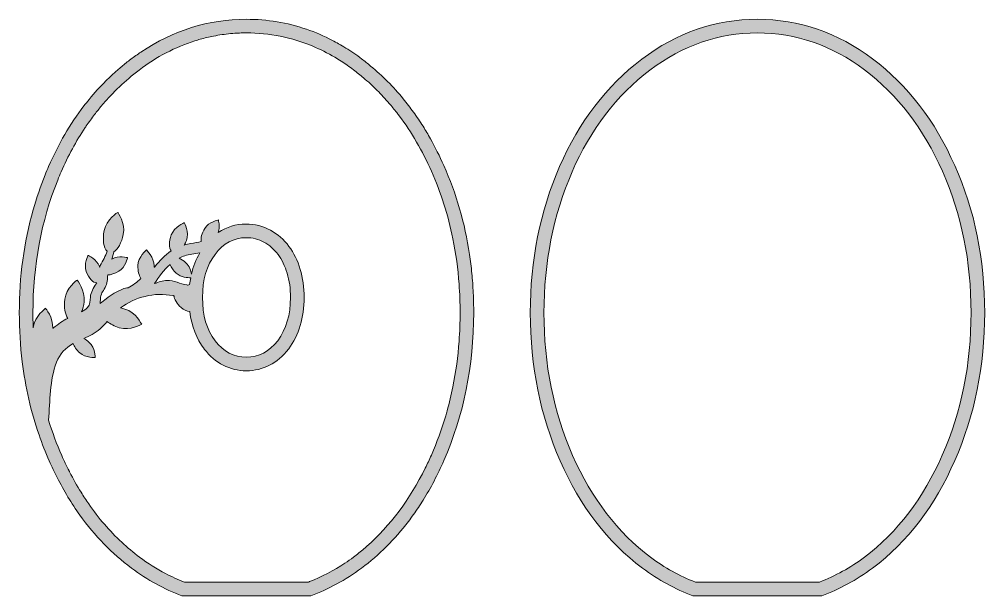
# Model space of a CAD drawing. Header units: millimetres. Extents: x 124 to 784, y -290 to -30.
# Drawn here: x 453.9 to 666.5, y -290.3 to -163.3 of the extents above; entities that cross this region are included whole.
import ezdxf

# ---------------------------------------------------------------- set-up
doc = ezdxf.new("R2010")
doc.units = ezdxf.units.MM
doc.header["$MEASUREMENT"] = 0
doc.layers.add('Layer 3', color=7, linetype='Continuous')
doc.layers.add('Layer2', color=7, linetype='Continuous')

msp = doc.modelspace()

# ---------------------------------------------------------------- hatches: boundary and pattern name
at = {"layer": 'Layer 3'}
h = msp.add_hatch(color=1, dxfattribs=at)
h.dxf.hatch_style = 2
edge = h.paths.add_edge_path()
edge.add_spline(control_points=[(553.98, -225.78), (553.96, -225.05), (553.93, -224.33), (553.9, -223.61), (553.83, -222.16), (553.73, -220.73), (553.59, -219.32), (553.45, -217.91), (553.28, -216.51), (553.08, -215.13), (552.05, -208.23), (550.16, -201.71), (547.42, -195.57), (546.5, -193.5), (545.51, -191.52), (544.45, -189.63), (543.93, -188.7), (543.4, -187.79), (542.85, -186.91), (542.51, -186.38), (542.16, -185.85), (541.81, -185.32), (541.11, -184.28), (540.38, -183.27), (539.63, -182.29), (539.25, -181.8), (538.87, -181.32), (538.48, -180.84), (536.3, -178.19), (533.9, -175.79), (531.3, -173.63), (530.65, -173.09), (530, -172.56), (529.32, -172.05), (528.17, -171.18), (527.01, -170.39), (525.83, -169.66), (525.3, -169.33), (524.77, -169.02), (524.24, -168.71), (523.79, -168.46), (523.33, -168.21), (522.87, -167.97), (521.02, -167), (519.12, -166.17), (517.19, -165.51), (512.95, -164.06), (508.54, -163.33), (503.93, -163.33), (495.6, -163.33), (487.86, -165.74), (480.71, -170.55), (479.96, -171.05), (479.22, -171.57), (478.48, -172.13), (478.13, -172.4), (477.79, -172.67), (477.44, -172.94), (476.79, -173.46), (476.14, -174), (475.52, -174.55), (474.65, -175.31), (473.8, -176.09), (472.99, -176.91), (471.69, -178.19), (470.46, -179.55), (469.29, -180.98), (468.9, -181.46), (468.51, -181.94), (468.14, -182.43), (465.12, -186.37), (462.54, -190.8), (460.38, -195.74), (460.11, -196.36), (459.85, -196.99), (459.6, -197.62), (458.59, -200.14), (457.72, -202.7), (456.98, -205.32), (454.94, -212.51), (453.92, -220.06), (453.92, -227.98), (453.92, -231.66), (454.14, -235.26), (454.57, -238.77), (455.25, -244.38), (456.49, -249.76), (458.27, -254.92), (458.94, -256.86), (459.69, -258.76), (460.51, -260.63), (461.07, -261.89), (461.64, -263.11), (462.25, -264.29), (463.76, -267.26), (465.43, -270.02), (467.25, -272.56), (470.53, -277.14), (474.32, -281.03), (478.61, -284.24), (482.16, -286.89), (485.87, -288.9), (489.73, -290.33), (489.73, -290.33), (518.15, -290.33), (518.15, -290.33), (522.02, -288.9), (525.75, -286.89), (529.32, -284.24), (533.18, -281.33), (536.61, -277.91), (539.63, -273.96), (540.38, -272.97), (541.11, -271.95), (541.81, -270.9), (542.16, -270.37), (542.51, -269.84), (542.85, -269.3), (544.53, -266.59), (546.06, -263.67), (547.42, -260.55), (551.81, -250.57), (554, -239.71), (554, -227.98), (554, -227.24), (553.99, -226.51), (553.98, -225.78)], knot_values=[0, 0, 0, 0, 1, 1, 1, 2, 2, 2, 3, 3, 3, 4, 4, 4, 5, 5, 5, 6, 6, 6, 7, 7, 7, 8, 8, 8, 9, 9, 9, 10, 10, 10, 11, 11, 11, 12, 12, 12, 13, 13, 13, 14, 14, 14, 15, 15, 15, 16, 16, 16, 17, 17, 17, 18, 18, 18, 19, 19, 19, 20, 20, 20, 21, 21, 21, 22, 22, 22, 23, 23, 23, 24, 24, 24, 25, 25, 25, 26, 26, 26, 27, 27, 27, 28, 28, 28, 29, 29, 29, 30, 30, 30, 31, 31, 31, 32, 32, 32, 33, 33, 33, 34, 34, 34, 35, 35, 35, 36, 36, 36, 37, 37, 37, 38, 38, 38, 39, 39, 39, 40, 40, 40, 41, 41, 41, 42, 42, 42, 42], degree=3, periodic=1)
edge = h.paths.add_edge_path()
edge.add_spline(control_points=[(550.78, -234.24), (550.53, -237.67), (550.07, -241.03), (549.41, -244.3), (549.05, -246.09), (548.62, -247.85), (548.14, -249.59), (548.04, -249.95), (547.94, -250.31), (547.83, -250.68), (546.95, -253.65), (545.9, -256.54), (544.67, -259.35), (544.24, -260.33), (543.79, -261.28), (543.33, -262.22), (539.95, -269.09), (535.63, -274.87), (530.44, -279.45), (530.35, -279.53), (530.26, -279.61), (530.17, -279.69), (530.07, -279.78), (529.96, -279.87), (529.85, -279.96), (529.09, -280.61), (528.32, -281.24), (527.52, -281.84), (526.91, -282.3), (526.28, -282.73), (525.64, -283.15), (523.15, -284.8), (520.54, -286.17), (517.85, -287.23), (517.77, -287.26), (517.69, -287.3), (517.61, -287.33), (517.61, -287.33), (490.28, -287.33), (490.28, -287.33), (488.87, -286.79), (487.49, -286.15), (486.13, -285.44), (484.16, -284.41), (482.24, -283.21), (480.4, -281.84), (479.04, -280.82), (477.73, -279.72), (476.47, -278.55), (473.81, -276.07), (471.39, -273.25), (469.2, -270.1), (468.63, -269.27), (468.07, -268.42), (467.53, -267.55), (466.64, -266.12), (465.79, -264.62), (465, -263.07), (464.97, -263.01), (464.94, -262.96), (464.91, -262.9), (464.9, -262.88), (464.89, -262.86), (464.88, -262.84), (464.31, -261.73), (463.77, -260.59), (463.26, -259.43), (462.14, -256.9), (461.19, -254.29), (460.37, -251.62), (460.72, -247.48), (460.6, -242.8), (462.11, -238.91), (462.84, -237.02), (464.08, -235.7), (465.79, -234.75), (465.99, -235.4), (466.49, -236.16), (467.23, -236.83), (468.53, -238.01), (470.64, -237.82), (470.64, -237.82), (470.64, -237.82), (470.63, -235.7), (469.33, -234.52), (468.93, -234.16), (468.52, -233.88), (468.11, -233.66), (469.39, -233.09), (470.64, -232.49), (471.71, -231.54), (472.27, -231.04), (472.77, -230.49), (473.27, -229.92), (473.93, -230.46), (474.86, -230.95), (475.94, -231.28), (478.32, -232.01), (480.88, -230.53), (480.88, -230.53), (480.88, -230.53), (479.58, -227.89), (477.19, -227.16), (476.87, -227.06), (476.55, -226.99), (476.23, -226.93), (477.84, -225.71), (479.66, -224.86), (481.61, -224.37), (483.62, -223.87), (485.76, -223.82), (487.8, -224.22), (487.87, -224.23), (487.94, -224.24), (488.02, -224.26), (488.05, -224.99), (488.61, -225.99), (489.55, -226.85), (490.12, -227.36), (490.84, -227.61), (491.47, -227.74), (491.87, -230.96), (492.93, -233.72), (494.64, -235.96), (494.64, -235.96), (494.65, -235.98), (494.65, -235.98), (494.65, -235.98), (494.66, -235.99), (494.66, -235.99), (497.09, -239.12), (500.29, -240.77), (503.93, -240.77), (507.57, -240.77), (510.78, -239.12), (513.21, -235.99), (513.21, -235.99), (513.23, -235.96), (513.23, -235.96), (513.23, -235.96), (513.25, -235.94), (513.25, -235.94), (515.51, -232.9), (516.65, -229.09), (516.65, -224.61), (516.65, -222.4), (516.36, -220.33), (515.79, -218.43), (515.2, -216.49), (514.37, -214.79), (513.31, -213.36), (512.2, -211.86), (510.82, -210.66), (509.23, -209.8), (507.58, -208.9), (505.77, -208.45), (503.87, -208.45), (501.63, -208.45), (499.56, -209.09), (497.75, -210.32), (498.16, -208.97), (497.76, -207.55), (497.76, -207.55), (497.76, -207.55), (495.69, -207.93), (494.76, -209.43), (494.11, -210.47), (493.84, -211.55), (493.98, -212.27), (493.27, -212.47), (492.53, -212.6), (491.65, -212.74), (491.18, -212.82), (490.72, -212.93), (490.26, -213.06), (490.44, -212.76), (490.59, -212.42), (490.73, -212.06), (491.4, -210.25), (490.27, -208.17), (490.27, -208.17), (490.27, -208.17), (488.05, -209.02), (487.39, -210.83), (486.84, -212.29), (486.88, -213.71), (487.4, -214.38), (485.96, -215.32), (484.78, -216.53), (483.78, -217.89), (483.71, -217.91), (483.65, -217.94), (483.59, -217.97), (483.59, -217.87), (483.6, -217.78), (483.6, -217.68), (483.65, -215.75), (481.91, -214.14), (481.91, -214.14), (481.91, -214.14), (480.09, -215.66), (480.04, -217.59), (480.01, -218.75), (480.27, -219.78), (480.7, -220.43), (479.88, -221.25), (478.93, -221.94), (477.89, -222.46), (477.49, -222.53), (477.08, -222.63), (476.67, -222.78), (475.36, -223.26), (474.18, -224.05), (473.08, -224.89), (472.63, -225.23), (472.19, -225.58), (471.75, -225.93), (471.77, -225.62), (471.76, -225.31), (471.78, -224.99), (471.84, -223.82), (472.3, -223.37), (472.82, -222.42), (473.31, -221.52), (473.33, -220.58), (473.39, -219.64), (474.07, -219.65), (474.97, -219.38), (475.84, -218.85), (477.35, -217.94), (477.76, -215.87), (477.76, -215.87), (477.76, -215.87), (475.79, -215.3), (474.29, -216.15), (474.48, -215.62), (474.62, -215.1), (474.71, -214.56), (475.61, -214.05), (476.46, -212.57), (476.83, -210.72), (477.32, -208.27), (475.6, -205.87), (475.6, -205.87), (475.6, -205.87), (473.09, -207.44), (472.61, -209.88), (472.21, -211.88), (472.5, -213.7), (473.26, -214.42), (472.94, -215.55), (472.32, -216.45), (471.75, -217.61), (471.71, -217.71), (471.67, -217.81), (471.63, -217.91), (471.62, -217.88), (471.61, -217.85), (471.6, -217.82), (471.01, -216.17), (469.06, -215.35), (469.06, -215.35), (469.06, -215.35), (468.07, -217.22), (468.67, -218.88), (469.21, -220.38), (470.2, -221.43), (470.98, -221.39), (470.95, -221.45), (470.91, -221.52), (470.87, -221.58), (470.24, -222.58), (469.67, -223.34), (469.58, -224.55), (469.51, -225.43), (469.59, -226.11), (468.97, -226.83), (468.63, -227.23), (468.11, -227.52), (467.62, -227.79), (467.89, -227.15), (468.1, -226.39), (468.2, -225.57), (468.52, -223.09), (466.64, -220.81), (466.64, -220.81), (466.64, -220.81), (464.25, -222.55), (463.93, -225.02), (463.7, -226.81), (464.01, -228.41), (464.64, -229.22), (463.44, -229.68), (462.53, -230.55), (461.46, -231.31), (461.4, -231.34), (461.35, -231.38), (461.3, -231.41), (461.41, -229.07), (459.71, -227), (459.71, -227), (459.71, -227), (457.31, -228.73), (457, -231.21), (457, -231.23), (456.99, -231.26), (456.99, -231.29), (456.98, -230.89), (456.96, -230.49), (456.95, -230.09), (456.93, -229.39), (456.92, -228.69), (456.92, -227.98), (456.92, -217.62), (458.76, -207.79), (462.38, -198.74), (462.63, -198.13), (462.88, -197.53), (463.13, -196.94), (464.66, -193.43), (466.43, -190.18), (468.43, -187.19), (468.51, -187.07), (468.59, -186.95), (468.68, -186.83), (469.27, -185.97), (469.87, -185.12), (470.5, -184.3), (471, -183.65), (471.51, -183.02), (472.03, -182.4), (472.67, -181.63), (473.33, -180.89), (474.01, -180.16), (475.29, -178.81), (476.64, -177.53), (478.04, -176.34), (478.77, -175.71), (479.52, -175.1), (480.29, -174.52), (484.18, -171.58), (488.29, -169.44), (492.58, -168.08), (492.98, -167.95), (493.38, -167.83), (493.78, -167.72), (494.75, -167.45), (495.72, -167.22), (496.71, -167.02), (497.94, -166.79), (499.19, -166.61), (500.45, -166.49), (501.1, -166.43), (501.75, -166.39), (502.41, -166.36), (502.92, -166.34), (503.42, -166.33), (503.93, -166.33), (509.02, -166.33), (513.91, -167.32), (518.55, -169.26), (520.2, -169.95), (521.82, -170.76), (523.41, -171.7), (523.88, -171.97), (524.34, -172.25), (524.8, -172.55), (525.71, -173.14), (526.62, -173.77), (527.51, -174.44), (528.28, -175.02), (529.02, -175.62), (529.74, -176.24), (530.75, -177.09), (531.74, -177.99), (532.68, -178.93), (532.71, -178.95), (532.73, -178.98), (532.75, -179), (533.66, -179.91), (534.54, -180.86), (535.38, -181.85), (535.95, -182.5), (536.5, -183.18), (537.04, -183.87), (537.23, -184.11), (537.41, -184.35), (537.6, -184.6), (540.33, -188.23), (542.69, -192.3), (544.68, -196.8), (546.78, -201.49), (548.36, -206.46), (549.41, -211.67), (550.07, -214.92), (550.53, -218.27), (550.78, -221.71), (550.93, -223.77), (551, -225.86), (551, -227.98), (551, -230.09), (550.93, -232.18), (550.78, -234.24)], knot_values=[0, 0, 0, 0, 1, 1, 1, 2, 2, 2, 3, 3, 3, 4, 4, 4, 5, 5, 5, 6, 6, 6, 7, 7, 7, 8, 8, 8, 9, 9, 9, 10, 10, 10, 11, 11, 11, 12, 12, 12, 13, 13, 13, 14, 14, 14, 15, 15, 15, 16, 16, 16, 17, 17, 17, 18, 18, 18, 19, 19, 19, 20, 20, 20, 21, 21, 21, 22, 22, 22, 23, 23, 23, 24, 24, 24, 25, 25, 25, 26, 26, 26, 27, 27, 27, 28, 28, 28, 29, 29, 29, 30, 30, 30, 31, 31, 31, 32, 32, 32, 33, 33, 33, 34, 34, 34, 35, 35, 35, 36, 36, 36, 37, 37, 37, 38, 38, 38, 39, 39, 39, 40, 40, 40, 41, 41, 41, 42, 42, 42, 43, 43, 43, 44, 44, 44, 45, 45, 45, 46, 46, 46, 47, 47, 47, 48, 48, 48, 49, 49, 49, 50, 50, 50, 51, 51, 51, 52, 52, 52, 53, 53, 53, 54, 54, 54, 55, 55, 55, 56, 56, 56, 57, 57, 57, 58, 58, 58, 59, 59, 59, 60, 60, 60, 61, 61, 61, 62, 62, 62, 63, 63, 63, 64, 64, 64, 65, 65, 65, 66, 66, 66, 67, 67, 67, 68, 68, 68, 69, 69, 69, 70, 70, 70, 71, 71, 71, 72, 72, 72, 73, 73, 73, 74, 74, 74, 75, 75, 75, 76, 76, 76, 77, 77, 77, 78, 78, 78, 79, 79, 79, 80, 80, 80, 81, 81, 81, 82, 82, 82, 83, 83, 83, 84, 84, 84, 85, 85, 85, 86, 86, 86, 87, 87, 87, 88, 88, 88, 89, 89, 89, 90, 90, 90, 91, 91, 91, 92, 92, 92, 93, 93, 93, 94, 94, 94, 95, 95, 95, 96, 96, 96, 97, 97, 97, 98, 98, 98, 99, 99, 99, 100, 100, 100, 101, 101, 101, 102, 102, 102, 103, 103, 103, 104, 104, 104, 105, 105, 105, 106, 106, 106, 107, 107, 107, 108, 108, 108, 109, 109, 109, 110, 110, 110, 111, 111, 111, 112, 112, 112, 113, 113, 113, 114, 114, 114, 115, 115, 115, 116, 116, 116, 117, 117, 117, 118, 118, 118, 119, 119, 119, 120, 120, 120, 121, 121, 121, 122, 122, 122, 123, 123, 123, 124, 124, 124, 125, 125, 125, 126, 126, 126, 127, 127, 127, 128, 128, 128, 129, 129, 129, 130, 130, 130, 131, 131, 131, 132, 132, 132, 133, 133, 133, 134, 134, 134, 134], degree=3, periodic=1)
edge = h.paths.add_edge_path()
edge.add_spline(control_points=[(491.83, -219.51), (491.71, -218.79), (491.4, -217.69), (490.59, -216.96), (490.11, -216.52), (489.6, -216.19), (489.12, -215.97), (489.52, -215.75), (489.95, -215.56), (490.39, -215.41), (491.31, -215.09), (492.5, -215), (493.66, -214.82), (492.83, -216.23), (492.23, -217.8), (491.83, -219.51)], knot_values=[0, 0, 0, 0, 1, 1, 1, 2, 2, 2, 3, 3, 3, 4, 4, 4, 5, 5, 5, 5], degree=3, periodic=1)
edge = h.paths.add_edge_path()
edge.add_spline(control_points=[(487.12, -217.37), (487.35, -217.97), (487.83, -218.66), (488.5, -219.27), (489.54, -220.21), (491.09, -220.28), (491.67, -220.26), (491.58, -220.75), (491.5, -221.25), (491.44, -221.76), (491.3, -221.77), (491.16, -221.83), (491.03, -221.92), (490.97, -221.9), (490.91, -221.88), (490.84, -221.87), (489.38, -221.64), (487.98, -220.81), (486.48, -220.86), (485.51, -220.9), (484.61, -221.23), (483.7, -221.56), (484.64, -220.04), (485.77, -218.55), (487.12, -217.37)], knot_values=[0, 0, 0, 0, 1, 1, 1, 2, 2, 2, 3, 3, 3, 4, 4, 4, 5, 5, 5, 6, 6, 6, 7, 7, 7, 8, 8, 8, 8], degree=3, periodic=1)
edge = h.paths.add_edge_path()
edge.add_spline(control_points=[(497.03, -215.15), (498.86, -212.68), (501.14, -211.45), (503.87, -211.45), (505.27, -211.45), (506.59, -211.78), (507.8, -212.43), (509.02, -213.09), (510.05, -214), (510.9, -215.15), (511.75, -216.3), (512.43, -217.68), (512.92, -219.3), (513.41, -220.92), (513.65, -222.69), (513.65, -224.61), (513.65, -228.45), (512.71, -231.63), (510.84, -234.15), (508.96, -236.56), (506.66, -237.77), (503.93, -237.77), (501.2, -237.77), (498.9, -236.56), (497.03, -234.15), (495.19, -231.74), (494.28, -228.55), (494.28, -224.61), (494.28, -220.71), (495.19, -217.56), (497.03, -215.15)], knot_values=[0, 0, 0, 0, 1, 1, 1, 2, 2, 2, 3, 3, 3, 4, 4, 4, 5, 5, 5, 6, 6, 6, 7, 7, 7, 8, 8, 8, 9, 9, 9, 10, 10, 10, 10], degree=3, periodic=1)
at = {"layer": 'Layer2'}
h = msp.add_hatch(color=2, dxfattribs=at)
h.dxf.hatch_style = 2
edge = h.paths.add_edge_path()
edge.add_spline(control_points=[(616.46, -163.33), (607.26, -163.33), (598.77, -166.26), (591.01, -172.13), (583.25, -178), (577.22, -185.87), (572.92, -195.74), (568.61, -205.72), (566.46, -216.46), (566.46, -227.98), (566.46, -239.77), (568.65, -250.65), (573.04, -260.63), (577.48, -270.67), (583.51, -278.54), (591.14, -284.24), (594.69, -286.89), (598.4, -288.9), (602.26, -290.33), (602.26, -290.33), (630.69, -290.33), (630.69, -290.33), (634.56, -288.9), (638.28, -286.89), (641.85, -284.24), (649.57, -278.43), (655.6, -270.53), (659.95, -260.55), (664.34, -250.57), (666.54, -239.71), (666.54, -227.98), (666.54, -216.19), (664.34, -205.39), (659.95, -195.57), (655.6, -185.7), (649.57, -177.86), (641.85, -172.05), (634.14, -166.24), (625.67, -163.33), (616.46, -163.33), (616.46, -163.33), (616.46, -163.33), (616.46, -163.33)], knot_values=[0, 0, 0, 0, 1, 1, 1, 2, 2, 2, 3, 3, 3, 4, 4, 4, 5, 5, 5, 6, 6, 6, 7, 7, 7, 8, 8, 8, 9, 9, 9, 10, 10, 10, 11, 11, 11, 12, 12, 12, 13, 13, 13, 14, 14, 14, 14], degree=3, periodic=1)
edge = h.paths.add_edge_path()
edge.add_spline(control_points=[(616.46, -166.33), (624.96, -166.33), (632.9, -169.06), (640.05, -174.44), (647.31, -179.92), (653.09, -187.43), (657.21, -196.8), (661.41, -206.18), (663.54, -216.67), (663.54, -227.98), (663.54, -239.24), (661.41, -249.79), (657.2, -259.35), (653.08, -268.8), (647.31, -276.37), (640.06, -281.84), (636.94, -284.15), (633.6, -286), (630.14, -287.33), (630.14, -287.33), (602.81, -287.33), (602.81, -287.33), (599.35, -286), (596.03, -284.15), (592.94, -281.84), (585.76, -276.47), (579.99, -268.93), (575.79, -259.43), (571.59, -249.88), (569.46, -239.3), (569.46, -227.98), (569.46, -216.93), (571.55, -206.48), (575.67, -196.94), (579.74, -187.59), (585.52, -180.05), (592.82, -174.52), (600.01, -169.09), (607.97, -166.33), (616.46, -166.33)], knot_values=[0, 0, 0, 0, 0.352778, 0.352778, 0.352778, 0.705556, 0.705556, 0.705556, 1.058333, 1.058333, 1.058333, 1.411111, 1.411111, 1.411111, 1.763889, 1.763889, 1.763889, 2.116667, 2.116667, 2.116667, 2.469444, 2.469444, 2.469444, 2.822222, 2.822222, 2.822222, 3.175, 3.175, 3.175, 3.527778, 3.527778, 3.527778, 3.880556, 3.880556, 3.880556, 4.233333, 4.233333, 4.233333, 4.586111, 4.586111, 4.586111, 4.586111], degree=3, periodic=0)
edge.add_line((616.46, -166.33), (616.46, -166.33))

# ---------------------------------------------------------------- linework, layer by layer
at = {"layer": 'Layer 3', "lineweight": 0}
for points, knots in [([(553.98, -225.78), (553.96, -225.05), (553.93, -224.33), (553.9, -223.61), (553.83, -222.16), (553.73, -220.73), (553.59, -219.32), (553.45, -217.91), (553.28, -216.51), (553.08, -215.13), (552.05, -208.23), (550.16, -201.71), (547.42, -195.57), (546.5, -193.5), (545.51, -191.52), (544.45, -189.63), (543.93, -188.7), (543.4, -187.79), (542.85, -186.91), (542.51, -186.38), (542.16, -185.85), (541.81, -185.32), (541.11, -184.28), (540.38, -183.27), (539.63, -182.29), (539.25, -181.8), (538.87, -181.32), (538.48, -180.84), (536.3, -178.19), (533.9, -175.79), (531.3, -173.63), (530.65, -173.09), (530, -172.56), (529.32, -172.05), (528.17, -171.18), (527.01, -170.39), (525.83, -169.66), (525.3, -169.33), (524.77, -169.02), (524.24, -168.71), (523.79, -168.46), (523.33, -168.21), (522.87, -167.97), (521.02, -167), (519.12, -166.17), (517.19, -165.51), (512.95, -164.06), (508.54, -163.33), (503.93, -163.33), (495.6, -163.33), (487.86, -165.74), (480.71, -170.55), (479.96, -171.05), (479.22, -171.57), (478.48, -172.13), (478.13, -172.4), (477.79, -172.67), (477.44, -172.94), (476.79, -173.46), (476.14, -174), (475.52, -174.55), (474.65, -175.31), (473.8, -176.09), (472.99, -176.91), (471.69, -178.19), (470.46, -179.55), (469.29, -180.98), (468.9, -181.46), (468.51, -181.94), (468.14, -182.43), (465.12, -186.37), (462.54, -190.8), (460.38, -195.74), (460.11, -196.36), (459.85, -196.99), (459.6, -197.62), (458.59, -200.14), (457.72, -202.7), (456.98, -205.32), (454.94, -212.51), (453.92, -220.06), (453.92, -227.98), (453.92, -231.66), (454.14, -235.26), (454.57, -238.77), (455.25, -244.38), (456.49, -249.76), (458.27, -254.92), (458.94, -256.86), (459.69, -258.76), (460.51, -260.63), (461.07, -261.89), (461.64, -263.11), (462.25, -264.29), (463.76, -267.26), (465.43, -270.02), (467.25, -272.56), (470.53, -277.14), (474.32, -281.03), (478.61, -284.24), (482.16, -286.89), (485.87, -288.9), (489.73, -290.33), (489.73, -290.33), (518.15, -290.33), (518.15, -290.33), (522.02, -288.9), (525.75, -286.89), (529.32, -284.24), (533.18, -281.33), (536.61, -277.91), (539.63, -273.96), (540.38, -272.97), (541.11, -271.95), (541.81, -270.9), (542.16, -270.37), (542.51, -269.84), (542.85, -269.3), (544.53, -266.59), (546.06, -263.67), (547.42, -260.55), (551.81, -250.57), (554, -239.71), (554, -227.98), (554, -227.24), (553.99, -226.51), (553.98, -225.78)], [0, 0, 0, 0, 1, 1, 1, 2, 2, 2, 3, 3, 3, 4, 4, 4, 5, 5, 5, 6, 6, 6, 7, 7, 7, 8, 8, 8, 9, 9, 9, 10, 10, 10, 11, 11, 11, 12, 12, 12, 13, 13, 13, 14, 14, 14, 15, 15, 15, 16, 16, 16, 17, 17, 17, 18, 18, 18, 19, 19, 19, 20, 20, 20, 21, 21, 21, 22, 22, 22, 23, 23, 23, 24, 24, 24, 25, 25, 25, 26, 26, 26, 27, 27, 27, 28, 28, 28, 29, 29, 29, 30, 30, 30, 31, 31, 31, 32, 32, 32, 33, 33, 33, 34, 34, 34, 35, 35, 35, 36, 36, 36, 37, 37, 37, 38, 38, 38, 39, 39, 39, 40, 40, 40, 41, 41, 41, 42, 42, 42, 42]), ([(550.78, -234.24), (550.53, -237.67), (550.07, -241.03), (549.41, -244.3), (549.05, -246.09), (548.62, -247.85), (548.14, -249.59), (548.04, -249.95), (547.94, -250.31), (547.83, -250.68), (546.95, -253.65), (545.9, -256.54), (544.67, -259.35), (544.24, -260.33), (543.79, -261.28), (543.33, -262.22), (539.95, -269.09), (535.63, -274.87), (530.44, -279.45), (530.35, -279.53), (530.26, -279.61), (530.17, -279.69), (530.07, -279.78), (529.96, -279.87), (529.85, -279.96), (529.09, -280.61), (528.32, -281.24), (527.52, -281.84), (526.91, -282.3), (526.28, -282.73), (525.64, -283.15), (523.15, -284.8), (520.54, -286.17), (517.85, -287.23), (517.77, -287.26), (517.69, -287.3), (517.61, -287.33), (517.61, -287.33), (490.28, -287.33), (490.28, -287.33), (488.87, -286.79), (487.49, -286.15), (486.13, -285.44), (484.16, -284.41), (482.24, -283.21), (480.4, -281.84), (479.04, -280.82), (477.73, -279.72), (476.47, -278.55), (473.81, -276.07), (471.39, -273.25), (469.2, -270.1), (468.63, -269.27), (468.07, -268.42), (467.53, -267.55), (466.64, -266.12), (465.79, -264.62), (465, -263.07), (464.97, -263.01), (464.94, -262.96), (464.91, -262.9), (464.9, -262.88), (464.89, -262.86), (464.88, -262.84), (464.31, -261.73), (463.77, -260.59), (463.26, -259.43), (462.14, -256.9), (461.19, -254.29), (460.37, -251.62), (460.72, -247.48), (460.6, -242.8), (462.11, -238.91), (462.84, -237.02), (464.08, -235.7), (465.79, -234.75), (465.99, -235.4), (466.49, -236.16), (467.23, -236.83), (468.53, -238.01), (470.64, -237.82), (470.64, -237.82), (470.64, -237.82), (470.63, -235.7), (469.33, -234.52), (468.93, -234.16), (468.52, -233.88), (468.11, -233.66), (469.39, -233.09), (470.64, -232.49), (471.71, -231.54), (472.27, -231.04), (472.77, -230.49), (473.27, -229.92), (473.93, -230.46), (474.86, -230.95), (475.94, -231.28), (478.32, -232.01), (480.88, -230.53), (480.88, -230.53), (480.88, -230.53), (479.58, -227.89), (477.19, -227.16), (476.87, -227.06), (476.55, -226.99), (476.23, -226.93), (477.84, -225.71), (479.66, -224.86), (481.61, -224.37), (483.62, -223.87), (485.76, -223.82), (487.8, -224.22), (487.87, -224.23), (487.94, -224.24), (488.02, -224.26), (488.05, -224.99), (488.61, -225.99), (489.55, -226.85), (490.12, -227.36), (490.84, -227.61), (491.47, -227.74), (491.87, -230.96), (492.93, -233.72), (494.64, -235.96), (494.64, -235.96), (494.65, -235.98), (494.65, -235.98), (494.65, -235.98), (494.66, -235.99), (494.66, -235.99), (497.09, -239.12), (500.29, -240.77), (503.93, -240.77), (507.57, -240.77), (510.78, -239.12), (513.21, -235.99), (513.21, -235.99), (513.23, -235.96), (513.23, -235.96), (513.23, -235.96), (513.25, -235.94), (513.25, -235.94), (515.51, -232.9), (516.65, -229.09), (516.65, -224.61), (516.65, -222.4), (516.36, -220.33), (515.79, -218.43), (515.2, -216.49), (514.37, -214.79), (513.31, -213.36), (512.2, -211.86), (510.82, -210.66), (509.23, -209.8), (507.58, -208.9), (505.77, -208.45), (503.87, -208.45), (501.63, -208.45), (499.56, -209.09), (497.75, -210.32), (498.16, -208.97), (497.76, -207.55), (497.76, -207.55), (497.76, -207.55), (495.69, -207.93), (494.76, -209.43), (494.11, -210.47), (493.84, -211.55), (493.98, -212.27), (493.27, -212.47), (492.53, -212.6), (491.65, -212.74), (491.18, -212.82), (490.72, -212.93), (490.26, -213.06), (490.44, -212.76), (490.59, -212.42), (490.73, -212.06), (491.4, -210.25), (490.27, -208.17), (490.27, -208.17), (490.27, -208.17), (488.05, -209.02), (487.39, -210.83), (486.84, -212.29), (486.88, -213.71), (487.4, -214.38), (485.96, -215.32), (484.78, -216.53), (483.78, -217.89), (483.71, -217.91), (483.65, -217.94), (483.59, -217.97), (483.59, -217.87), (483.6, -217.78), (483.6, -217.68), (483.65, -215.75), (481.91, -214.14), (481.91, -214.14), (481.91, -214.14), (480.09, -215.66), (480.04, -217.59), (480.01, -218.75), (480.27, -219.78), (480.7, -220.43), (479.88, -221.25), (478.93, -221.94), (477.89, -222.46), (477.49, -222.53), (477.08, -222.63), (476.67, -222.78), (475.36, -223.26), (474.18, -224.05), (473.08, -224.89), (472.63, -225.23), (472.19, -225.58), (471.75, -225.93), (471.77, -225.62), (471.76, -225.31), (471.78, -224.99), (471.84, -223.82), (472.3, -223.37), (472.82, -222.42), (473.31, -221.52), (473.33, -220.58), (473.39, -219.64), (474.07, -219.65), (474.97, -219.38), (475.84, -218.85), (477.35, -217.94), (477.76, -215.87), (477.76, -215.87), (477.76, -215.87), (475.79, -215.3), (474.29, -216.15), (474.48, -215.62), (474.62, -215.1), (474.71, -214.56), (475.61, -214.05), (476.46, -212.57), (476.83, -210.72), (477.32, -208.27), (475.6, -205.87), (475.6, -205.87), (475.6, -205.87), (473.09, -207.44), (472.61, -209.88), (472.21, -211.88), (472.5, -213.7), (473.26, -214.42), (472.94, -215.55), (472.32, -216.45), (471.75, -217.61), (471.71, -217.71), (471.67, -217.81), (471.63, -217.91), (471.62, -217.88), (471.61, -217.85), (471.6, -217.82), (471.01, -216.17), (469.06, -215.35), (469.06, -215.35), (469.06, -215.35), (468.07, -217.22), (468.67, -218.88), (469.21, -220.38), (470.2, -221.43), (470.98, -221.39), (470.95, -221.45), (470.91, -221.52), (470.87, -221.58), (470.24, -222.58), (469.67, -223.34), (469.58, -224.55), (469.51, -225.43), (469.59, -226.11), (468.97, -226.83), (468.63, -227.23), (468.11, -227.52), (467.62, -227.79), (467.89, -227.15), (468.1, -226.39), (468.2, -225.57), (468.52, -223.09), (466.64, -220.81), (466.64, -220.81), (466.64, -220.81), (464.25, -222.55), (463.93, -225.02), (463.7, -226.81), (464.01, -228.41), (464.64, -229.22), (463.44, -229.68), (462.53, -230.55), (461.46, -231.31), (461.4, -231.34), (461.35, -231.38), (461.3, -231.41), (461.41, -229.07), (459.71, -227), (459.71, -227), (459.71, -227), (457.31, -228.73), (457, -231.21), (457, -231.23), (456.99, -231.26), (456.99, -231.29), (456.98, -230.89), (456.96, -230.49), (456.95, -230.09), (456.93, -229.39), (456.92, -228.69), (456.92, -227.98), (456.92, -217.62), (458.76, -207.79), (462.38, -198.74), (462.63, -198.13), (462.88, -197.53), (463.13, -196.94), (464.66, -193.43), (466.43, -190.18), (468.43, -187.19), (468.51, -187.07), (468.59, -186.95), (468.68, -186.83), (469.27, -185.97), (469.87, -185.12), (470.5, -184.3), (471, -183.65), (471.51, -183.02), (472.03, -182.4), (472.67, -181.63), (473.33, -180.89), (474.01, -180.16), (475.29, -178.81), (476.64, -177.53), (478.04, -176.34), (478.77, -175.71), (479.52, -175.1), (480.29, -174.52), (484.18, -171.58), (488.29, -169.44), (492.58, -168.08), (492.98, -167.95), (493.38, -167.83), (493.78, -167.72), (494.75, -167.45), (495.72, -167.22), (496.71, -167.02), (497.94, -166.79), (499.19, -166.61), (500.45, -166.49), (501.1, -166.43), (501.75, -166.39), (502.41, -166.36), (502.92, -166.34), (503.42, -166.33), (503.93, -166.33), (509.02, -166.33), (513.91, -167.32), (518.55, -169.26), (520.2, -169.95), (521.82, -170.76), (523.41, -171.7), (523.88, -171.97), (524.34, -172.25), (524.8, -172.55), (525.71, -173.14), (526.62, -173.77), (527.51, -174.44), (528.28, -175.02), (529.02, -175.62), (529.74, -176.24), (530.75, -177.09), (531.74, -177.99), (532.68, -178.93), (532.71, -178.95), (532.73, -178.98), (532.75, -179), (533.66, -179.91), (534.54, -180.86), (535.38, -181.85), (535.95, -182.5), (536.5, -183.18), (537.04, -183.87), (537.23, -184.11), (537.41, -184.35), (537.6, -184.6), (540.33, -188.23), (542.69, -192.3), (544.68, -196.8), (546.78, -201.49), (548.36, -206.46), (549.41, -211.67), (550.07, -214.92), (550.53, -218.27), (550.78, -221.71), (550.93, -223.77), (551, -225.86), (551, -227.98), (551, -230.09), (550.93, -232.18), (550.78, -234.24)], [0, 0, 0, 0, 1, 1, 1, 2, 2, 2, 3, 3, 3, 4, 4, 4, 5, 5, 5, 6, 6, 6, 7, 7, 7, 8, 8, 8, 9, 9, 9, 10, 10, 10, 11, 11, 11, 12, 12, 12, 13, 13, 13, 14, 14, 14, 15, 15, 15, 16, 16, 16, 17, 17, 17, 18, 18, 18, 19, 19, 19, 20, 20, 20, 21, 21, 21, 22, 22, 22, 23, 23, 23, 24, 24, 24, 25, 25, 25, 26, 26, 26, 27, 27, 27, 28, 28, 28, 29, 29, 29, 30, 30, 30, 31, 31, 31, 32, 32, 32, 33, 33, 33, 34, 34, 34, 35, 35, 35, 36, 36, 36, 37, 37, 37, 38, 38, 38, 39, 39, 39, 40, 40, 40, 41, 41, 41, 42, 42, 42, 43, 43, 43, 44, 44, 44, 45, 45, 45, 46, 46, 46, 47, 47, 47, 48, 48, 48, 49, 49, 49, 50, 50, 50, 51, 51, 51, 52, 52, 52, 53, 53, 53, 54, 54, 54, 55, 55, 55, 56, 56, 56, 57, 57, 57, 58, 58, 58, 59, 59, 59, 60, 60, 60, 61, 61, 61, 62, 62, 62, 63, 63, 63, 64, 64, 64, 65, 65, 65, 66, 66, 66, 67, 67, 67, 68, 68, 68, 69, 69, 69, 70, 70, 70, 71, 71, 71, 72, 72, 72, 73, 73, 73, 74, 74, 74, 75, 75, 75, 76, 76, 76, 77, 77, 77, 78, 78, 78, 79, 79, 79, 80, 80, 80, 81, 81, 81, 82, 82, 82, 83, 83, 83, 84, 84, 84, 85, 85, 85, 86, 86, 86, 87, 87, 87, 88, 88, 88, 89, 89, 89, 90, 90, 90, 91, 91, 91, 92, 92, 92, 93, 93, 93, 94, 94, 94, 95, 95, 95, 96, 96, 96, 97, 97, 97, 98, 98, 98, 99, 99, 99, 100, 100, 100, 101, 101, 101, 102, 102, 102, 103, 103, 103, 104, 104, 104, 105, 105, 105, 106, 106, 106, 107, 107, 107, 108, 108, 108, 109, 109, 109, 110, 110, 110, 111, 111, 111, 112, 112, 112, 113, 113, 113, 114, 114, 114, 115, 115, 115, 116, 116, 116, 117, 117, 117, 118, 118, 118, 119, 119, 119, 120, 120, 120, 121, 121, 121, 122, 122, 122, 123, 123, 123, 124, 124, 124, 125, 125, 125, 126, 126, 126, 127, 127, 127, 128, 128, 128, 129, 129, 129, 130, 130, 130, 131, 131, 131, 132, 132, 132, 133, 133, 133, 134, 134, 134, 134]), ([(497.03, -215.15), (498.86, -212.68), (501.14, -211.45), (503.87, -211.45), (505.27, -211.45), (506.59, -211.78), (507.8, -212.43), (509.02, -213.09), (510.05, -214), (510.9, -215.15), (511.75, -216.3), (512.43, -217.68), (512.92, -219.3), (513.41, -220.92), (513.65, -222.69), (513.65, -224.61), (513.65, -228.45), (512.71, -231.63), (510.84, -234.15), (508.96, -236.56), (506.66, -237.77), (503.93, -237.77), (501.2, -237.77), (498.9, -236.56), (497.03, -234.15), (495.19, -231.74), (494.28, -228.55), (494.28, -224.61), (494.28, -220.71), (495.19, -217.56), (497.03, -215.15)], [0, 0, 0, 0, 1, 1, 1, 2, 2, 2, 3, 3, 3, 4, 4, 4, 5, 5, 5, 6, 6, 6, 7, 7, 7, 8, 8, 8, 9, 9, 9, 10, 10, 10, 10]), ([(491.83, -219.51), (491.71, -218.79), (491.4, -217.69), (490.59, -216.96), (490.11, -216.52), (489.6, -216.19), (489.12, -215.97), (489.52, -215.75), (489.95, -215.56), (490.39, -215.41), (491.31, -215.09), (492.5, -215), (493.66, -214.82), (492.83, -216.23), (492.23, -217.8), (491.83, -219.51)], [0, 0, 0, 0, 1, 1, 1, 2, 2, 2, 3, 3, 3, 4, 4, 4, 5, 5, 5, 5]), ([(487.12, -217.37), (487.35, -217.97), (487.83, -218.66), (488.5, -219.27), (489.54, -220.21), (491.09, -220.28), (491.67, -220.26), (491.58, -220.75), (491.5, -221.25), (491.44, -221.76), (491.3, -221.77), (491.16, -221.83), (491.03, -221.92), (490.97, -221.9), (490.91, -221.88), (490.84, -221.87), (489.38, -221.64), (487.98, -220.81), (486.48, -220.86), (485.51, -220.9), (484.61, -221.23), (483.7, -221.56), (484.64, -220.04), (485.77, -218.55), (487.12, -217.37)], [0, 0, 0, 0, 1, 1, 1, 2, 2, 2, 3, 3, 3, 4, 4, 4, 5, 5, 5, 6, 6, 6, 7, 7, 7, 8, 8, 8, 8])]:
    msp.add_open_spline(points, degree=3, knots=knots, dxfattribs=at)
at = {"layer": 'Layer2', "lineweight": 0}
for points, knots in [([(616.46, -163.33), (607.26, -163.33), (598.77, -166.26), (591.01, -172.13), (583.25, -178), (577.22, -185.87), (572.92, -195.74), (568.61, -205.72), (566.46, -216.46), (566.46, -227.98), (566.46, -239.77), (568.65, -250.65), (573.04, -260.63), (577.48, -270.67), (583.51, -278.54), (591.14, -284.24), (594.69, -286.89), (598.4, -288.9), (602.26, -290.33), (602.26, -290.33), (630.69, -290.33), (630.69, -290.33), (634.56, -288.9), (638.28, -286.89), (641.85, -284.24), (649.57, -278.43), (655.6, -270.53), (659.95, -260.55), (664.34, -250.57), (666.54, -239.71), (666.54, -227.98), (666.54, -216.19), (664.34, -205.39), (659.95, -195.57), (655.6, -185.7), (649.57, -177.86), (641.85, -172.05), (634.14, -166.24), (625.67, -163.33), (616.46, -163.33), (616.46, -163.33), (616.46, -163.33), (616.46, -163.33)], [0, 0, 0, 0, 1, 1, 1, 2, 2, 2, 3, 3, 3, 4, 4, 4, 5, 5, 5, 6, 6, 6, 7, 7, 7, 8, 8, 8, 9, 9, 9, 10, 10, 10, 11, 11, 11, 12, 12, 12, 13, 13, 13, 14, 14, 14, 14]), ([(616.46, -166.33), (624.96, -166.33), (632.9, -169.06), (640.05, -174.44), (647.31, -179.92), (653.09, -187.43), (657.21, -196.8), (661.41, -206.18), (663.54, -216.67), (663.54, -227.98), (663.54, -239.24), (661.41, -249.79), (657.2, -259.35), (653.08, -268.8), (647.31, -276.37), (640.06, -281.84), (636.94, -284.15), (633.6, -286), (630.14, -287.33), (630.14, -287.33), (602.81, -287.33), (602.81, -287.33), (599.35, -286), (596.03, -284.15), (592.94, -281.84), (585.76, -276.47), (579.99, -268.93), (575.79, -259.43), (571.59, -249.88), (569.46, -239.3), (569.46, -227.98), (569.46, -216.93), (571.55, -206.48), (575.67, -196.94), (579.74, -187.59), (585.52, -180.05), (592.82, -174.52), (600.01, -169.09), (607.97, -166.33), (616.46, -166.33)], [0, 0, 0, 0, 1, 1, 1, 2, 2, 2, 3, 3, 3, 4, 4, 4, 5, 5, 5, 6, 6, 6, 7, 7, 7, 8, 8, 8, 9, 9, 9, 10, 10, 10, 11, 11, 11, 12, 12, 12, 13, 13, 13, 13])]:
    msp.add_open_spline(points, degree=3, knots=knots, dxfattribs=at)

doc.saveas('drawing.dxf')
